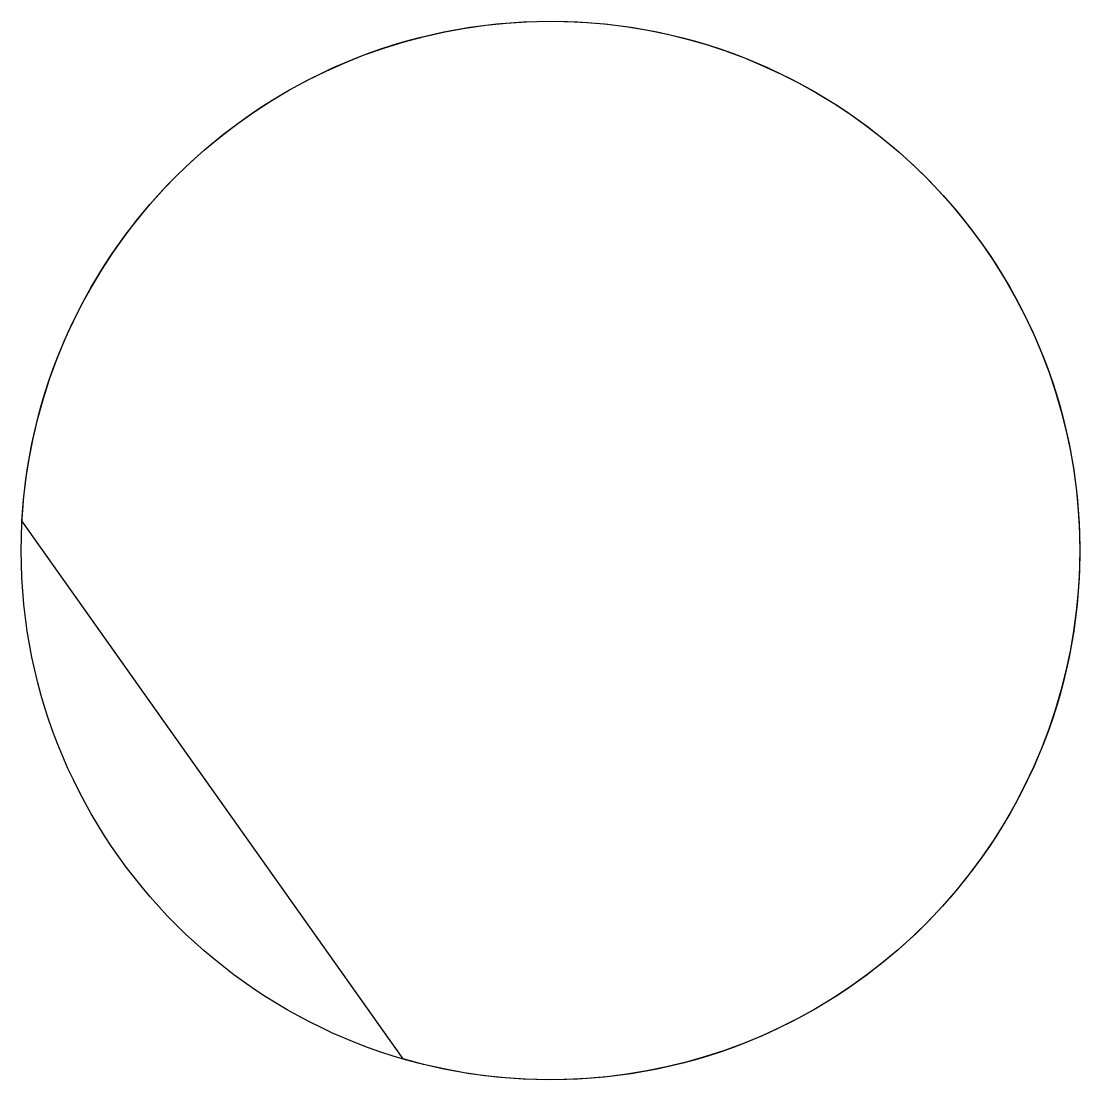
# Model space of a CAD drawing. Header units: millimetres. Extents: x -43.68 to -39.48, y 56.22 to 60.42.
import ezdxf

# ---------------------------------------------------------------- set-up
doc = ezdxf.new("R2010")
doc.units = ezdxf.units.MM
doc.layers.get('0').update_dxf_attribs({"linetype": 'CONTINUOUS'})

msp = doc.modelspace()

# ---------------------------------------------------------------- linework, layer by layer
msp.add_lwpolyline([(-42.1615, 56.3011), (-43.6735, 58.4352, -2.862315)], format="xyb", close=True)
msp.add_circle((-41.5768, 58.318), 2.1)

doc.saveas('drawing.dxf')
